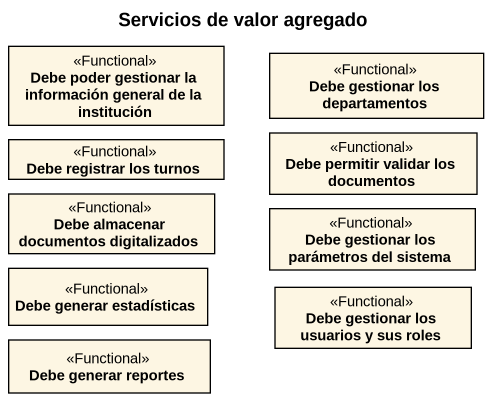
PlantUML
@startuml
title Servicios de valor agregado
hide circle
hide empty members
class "Debe poder gestionar la información general de la institución" as Debe_poder_gestionar_la <<Functional>>
class "Debe gestionar los departamentos" as Debe_gestionar_los <<Functional>>
class "Debe registrar los turnos" as Debe_registrar_los_turnos <<Functional>>
class "Debe permitir validar los documentos" as Debe_permitir_validar_los <<Functional>>
class "Debe almacenar documentos digitalizados" as Debe_almacenar_documentos <<Functional>>
class "Debe gestionar los parámetros del sistema" as Debe_gestionar_los_2 <<Functional>>
class "Debe generar estadísticas" as Debe_generar_estadísticas <<Functional>>
class "Debe gestionar los usuarios y sus roles" as Debe_gestionar_los_usuarios <<Functional>>
class "Debe generar reportes" as Debe_generar_reportes <<Functional>>
@enduml
